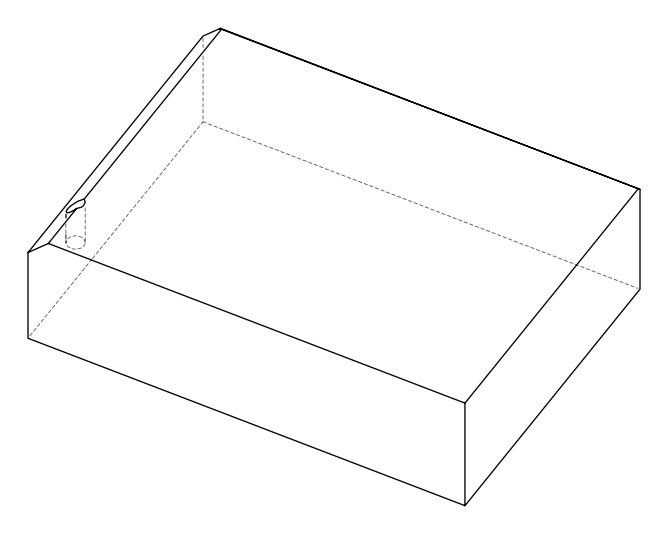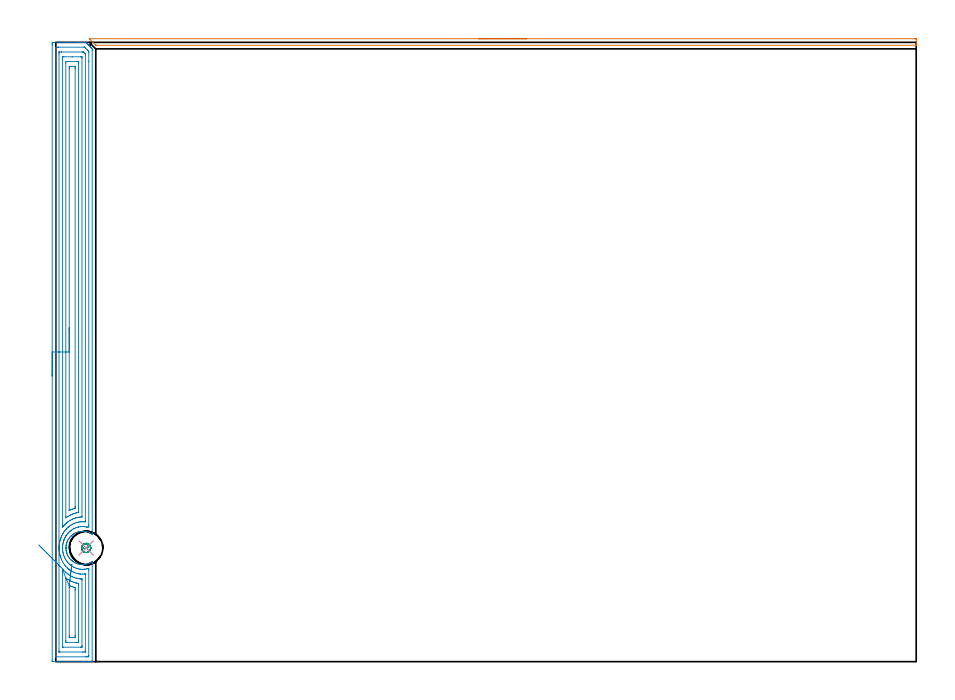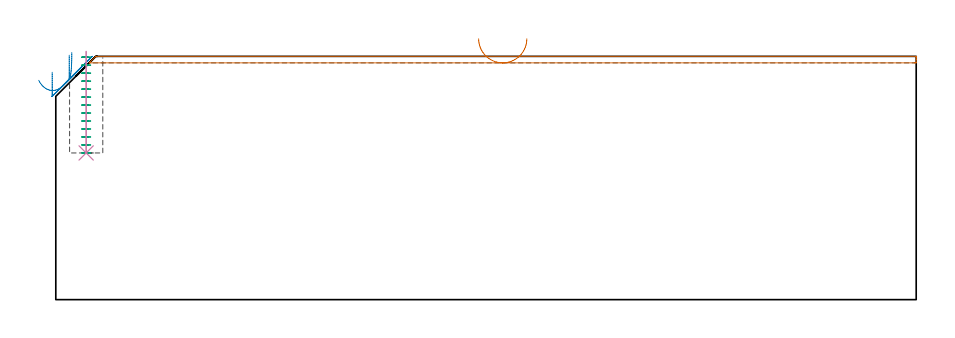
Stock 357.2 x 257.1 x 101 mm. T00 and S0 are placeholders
(PLAN: 4 operations, 2 tool changes, 16.7 min)
(1 AREA_MILL | FG_CHAMFER_SURFACE | UGT0205_001 | 2.9 min | 1252 mm3)
(2 AREA_MILL_1 | FG_CHAMFER_SURFACE_1 | UGT0205_001 | 12.65 min | 35408 mm3)
(3 MILL_BLIND_HOLE_FROM_SOLID_MATERIAL | STEP1POCKET | UGT0201_128 | Spiral | 0.99 min | 5377 mm3)
(4 BORE_BLIND_HOLE | STEP1POCKET | UGT0332_073 | 0.17 min | 1 mm3)
(TOOL UGT0205_001 | Chamfer Mill 20 x 3 x 45 deg. | D20 FL50 Z2)
(TOOL UGT0201_128 | Carbide End Mill 10.0 | D10 FL15 Z4)
(TOOL UGT0332_073 | 13.8 mm Rough Boring Bar | D13.8)
(OP 1 AREA_MILL)
G17 G21 G94 G90
T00 M6
G54
G17 G0 G90 X175.55 Y258.6 S1061 M3
G43 Z111. H0
Z108.3
G94 G1 X175.588 Z107.428 F250.
X175.702 Z106.563
X175.891 Z105.712
X176.153 Z104.88
X176.487 Z104.074
X176.89 Z103.3
X177.358 Z102.564
X177.89 Z101.872
X178.479 Z101.229
X179.122 Z100.64
X179.814 Z100.108
X180.55 Z99.64
X181.324 Z99.237
X182.13 Z98.903
X182.962 Z98.641
X183.814 Z98.452
X184.678 Z98.338
X185.55 Z98.3
X356.585
X356.796 Y258.598 Z98.302
X357.197 Y258.591 Z98.305
X357.2 Y258.465 Z98.432
Y257.25 Z99.645
Y256.584 Z100.315
Y256.253 Z100.647
X357.193 Y255.909 Z100.982
X357.191 Y255.903 Z100.988
X357.033 Y255.9 Z101.
X16.748
X16.604 Y255.904 Z100.989
X16.594 Y255.909 Z100.984
X16.417 Y256.083 Z100.817
X14.215 Y258.285 Z98.614
X14.069 Y258.432 Z98.466
X13.934 Y258.574 Z98.325
X13.915 Y258.597 Z98.302
X14.069 Y258.6 Z98.3
X185.55
X186.422 Z98.338
X187.286 Z98.452
X188.138 Z98.641
X188.97 Z98.903
X189.776 Z99.237
X190.55 Z99.64
X191.286 Z100.108
X191.978 Z100.64
X192.621 Z101.229
X193.21 Z101.872
X193.742 Z102.564
X194.21 Z103.3
X194.613 Z104.074
X194.947 Z104.88
X195.209 Z105.712
X195.398 Z106.563
X195.512 Z107.428
X195.55 Z108.3
G0 Z111.
M5
M2
(OP 2 AREA_MILL_1)
G17 G21 G94 G90
T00 M6
G54
G17 G0 G90 X-1.5 Y118.55 S1061 M3
G43 Z111. H0
Z94.4
G94 G1 Y118.588 Z93.528 F250.
Y118.702 Z92.664
Y118.891 Z91.812
Y119.153 Z90.98
Y119.487 Z90.174
Y119.89 Z89.4
Y120.359 Z88.664
Y120.89 Z87.972
Y121.479 Z87.329
Y122.122 Z86.74
Y122.814 Z86.209
Y123.55 Z85.74
Y124.324 Z85.337
Y125.13 Z85.003
Y125.962 Z84.741
Y126.814 Z84.552
Y127.678 Z84.438
Y128.55 Z84.4
Y256.02
X-1.499 Y256.505 Z84.401
X-1.496 Y256.907 Z84.402
X-1.492 Y257.09 Z84.405
X-1.1 Y257.095 Z84.797
X-0.515 Y257.1 Z85.382
X8.556 Z94.45
X9.141 Z95.038
X9.433 Z95.33
X10.018 Z95.915
X10.311 Z96.207
X10.897 Z96.796
X11.189 Z97.088
X12.067 Z97.967
X12.405 Y257.09 Z98.303
X12.506 Y256.993 Z98.403
X12.698 Y256.803 Z98.597
X12.802 Y256.698 Z98.702
X12.944 Y256.557 Z98.841
X12.995 Y256.505 Z98.894
X13.183 Y256.317 Z99.082
X13.237 Y256.265 Z99.134
X13.292 Y256.208 Z99.191
X13.471 Y256.029 Z99.37
X13.53 Y255.972 Z99.426
X13.59 Y255.911 Z99.489
X13.76 Y255.741 Z99.659
X13.822 Y255.679 Z99.719
X13.887 Y255.614 Z99.786
X14.048 Y255.453 Z99.947
X14.115 Y255.387 Z100.011
X14.184 Y255.317 Z100.083
X14.336 Y255.165 Z100.235
X14.407 Y255.094 Z100.304
X14.481 Y255.019 Z100.38
X14.624 Y254.876 Z100.523
X14.7 Y254.802 Z100.596
X14.779 Y254.722 Z100.677
X14.954 Y254.545 Z100.849
X15.102 Y254.395 Z100.983
X15.1 Y253.83 Z101.
Y53.203
X15.093 Y52.839 Z100.992
X14.998 Y52.894 Z100.897
X14.883 Y52.961 Z100.782
X14.555 Y53.161 Z100.455
X14.103 Y53.408 Z100.003
X13.987 Y53.464 Z99.887
X13.601 Y53.622 Z99.501
X13.211 Y53.76 Z99.111
X12.766 Y53.887 Z98.666
X12.318 Y53.983 Z98.218
X11.872 Y54.047 Z97.772
X11.425 Y54.083 Z97.325
X10.978 Y54.09 Z96.878
X10.532 Y54.068 Z96.432
X10.085 Y54.016 Z95.985
X9.639 Y53.934 Z95.539
X9.191 Y53.821 Z95.091
X8.746 Y53.676 Z94.646
X8.214 Y53.464 Z94.114
X7.854 Y53.279 Z93.754
X7.401 Y53.012 Z93.3
X6.962 Y52.713 Z92.86
X6.775 Y52.57 Z92.67
X6.483 Y52.312 Z92.38
X6.419 Y52.253 Z92.312
X6.416 Y52.251 Z92.31
X6.361 Y52.199 Z92.259
X6.069 Y51.914 Z91.967
X5.856 Y51.677 Z91.754
X5.518 Y51.237 Z91.418
X5.206 Y50.783 Z91.106
X5.175 Y50.733 Z91.075
X4.955 Y50.315 Z90.853
X4.846 Y50.083 Z90.743
X4.754 Y49.889 Z90.654
X4.732 Y49.829 Z90.631
X4.661 Y49.637 Z90.555
X4.587 Y49.444 Z90.483
X4.445 Y48.995 Z90.343
X4.391 Y48.774 Z90.291
X4.355 Y48.626 Z90.255
X4.282 Y48.255 Z90.182
X4.264 Y48.101 Z90.163
X4.22 Y47.644 Z90.119
X4.21 Y47.417 Z90.103
X4.206 Y47.321 Z90.102
X4.204 Y47.253 Z90.099
X4.203 Y47.207 Z90.098
X4.204 Y47.153 Z90.099
X4.206 Y47.068 Z90.102
X4.21 Y46.983 Z90.103
X4.211 Y46.962 Z90.104
X4.221 Y46.76 Z90.117
X4.263 Y46.313 Z90.16
X4.283 Y46.145 Z90.181
X4.354 Y45.781 Z90.253
X4.441 Y45.419 Z90.34
X4.581 Y44.97 Z90.479
X4.673 Y44.733 Z90.567
X4.749 Y44.525 Z90.648
X4.951 Y44.092 Z90.85
X5.176 Y43.666 Z91.074
X5.197 Y43.632 Z91.096
X5.509 Y43.178 Z91.407
X5.845 Y42.738 Z91.741
X6.069 Y42.486 Z91.967
X6.361 Y42.2 Z92.259
X6.406 Y42.156 Z92.304
X6.517 Y42.057 Z92.413
X6.757 Y41.844 Z92.652
X6.8 Y41.809 Z92.695
X6.858 Y41.762 Z92.754
X6.962 Y41.684 Z92.86
X7.068 Y41.612 Z92.968
X7.401 Y41.388 Z93.301
X7.854 Y41.121 Z93.754
X8.182 Y40.95 Z94.082
X8.462 Y40.829 Z94.362
X8.746 Y40.72 Z94.646
X9.191 Y40.579 Z95.091
X9.639 Y40.466 Z95.539
X10.085 Y40.384 Z95.985
X10.532 Y40.332 Z96.432
X10.978 Y40.31 Z96.878
X11.425 Y40.317 Z97.325
X11.872 Y40.353 Z97.772
X12.318 Y40.417 Z98.218
X12.766 Y40.513 Z98.666
X13.211 Y40.64 Z99.111
X13.617 Y40.785 Z99.517
X14.019 Y40.95 Z99.919
X14.103 Y40.991 Z100.003
X14.555 Y41.239 Z100.455
X14.997 Y41.505 Z100.897
X15.093 Y41.561 Z100.993
X15.1 Y40.72 Z101.
Y0.149
X15.098 Y0.01 Z100.988
X14.969 Y0.003 Z100.861
X14.833 Y0. Z100.732
X14.408 Z100.307
X13.822 Z99.717
X11.774 Z97.671
X11.189 Z97.083
X10.604 Z96.499
X-1.1 Z84.797
X-1.396 Y0.003 Z84.501
X-1.492 Y0.01 Z84.405
X-1.499 Y0.108 Z84.399
X-1.5 Y0.595 Z84.4
Y128.55
X-0.086 Z85.814
X-0.085 Y254.583 Z85.815
X-0.084 Y254.722 Z85.816
X-0.079 Y255.089 Z85.821
X0.287 Y255.097 Z86.187
X0.656 Y255.099 Z86.556
X1.161 Y255.1 Z87.061
X11.695 Z97.595
X11.881 Y255.097 Z97.781
X11.927 Y255.094 Z97.827
X11.948 Y255.09 Z97.848
X11.979 Y255.064 Z97.879
X12.067 Y254.981 Z97.967
X12.328 Y254.722 Z98.228
X12.944 Y254.106 Z98.844
X13.218 Y253.83 Z99.118
X13.501 Y253.539 Z99.401
X13.679 Y253.355 Z99.579
X13.681 Y253.265 Z99.581
X13.685 Y253.078 Z99.585
X13.686 Y249.16 Z99.586
X13.685 Y56.77 Z99.585
X13.681 Y56.022 Z99.581
X13.679 Y55.878 Z99.579
X12.952 Y55.871 Z98.852
X12.944 Y55.872 Z98.844
X12.911 Y55.878 Z98.811
X12.067 Y56.019 Z97.967
X11.908 Y56.04 Z97.808
X11.189 Y56.077 Z97.089
X10.99 Y56.081 Z96.89
X10.311 Y56.039 Z96.211
X10.167 Y56.025 Z96.067
X9.433 Y55.91 Z95.333
X9.407 Y55.905 Z95.307
X9.295 Y55.878 Z95.195
X8.72 Y55.711 Z94.62
X8.556 Y55.656 Z94.456
X8.074 Y55.476 Z93.974
X7.678 Y55.306 Z93.578
X7.469 Y55.199 Z93.369
X7.079 Y54.987 Z92.979
X6.904 Y54.881 Z92.804
X6.8 Y54.814 Z92.7
X6.377 Y54.525 Z92.277
X5.922 Y54.172 Z91.822
X5.88 Y54.138 Z91.78
X5.832 Y54.095 Z91.732
X5.427 Y53.707 Z91.327
X5.044 Y53.314 Z90.944
X4.992 Y53.257 Z90.892
X4.947 Y53.203 Z90.847
X4.607 Y52.756 Z90.507
X4.287 Y52.312 Z90.187
X4.238 Y52.239 Z90.138
X4.167 Y52.125 Z90.067
X3.916 Y51.675 Z89.816
X3.783 Y51.42 Z89.683
X3.624 Y51.08 Z89.524
X3.523 Y50.853 Z89.423
X3.392 Y50.528 Z89.292
X3.375 Y50.484 Z89.275
X3.364 Y50.452 Z89.264
X3.289 Y50.236 Z89.189
X3.15 Y49.778 Z89.05
X3.112 Y49.637 Z89.012
X2.979 Y49.059 Z88.879
X2.918 Y48.745 Z88.818
X2.861 Y48.288 Z88.761
X2.82 Y47.853 Z88.72
X2.799 Y47.459 Z88.699
Y46.962
X2.82 Y46.547 Z88.72
X2.865 Y46.07 Z88.765
X2.942 Y45.531 Z88.842
X3.012 Y45.178 Z88.912
X3.094 Y44.838 Z88.994
X3.23 Y44.346 Z89.13
X3.249 Y44.287 Z89.149
X3.289 Y44.165 Z89.189
X3.589 Y43.395 Z89.489
X3.866 Y42.809 Z89.766
X4.033 Y42.503 Z89.933
X4.167 Y42.275 Z90.067
X4.632 Y41.612 Z90.532
X5.044 Y41.093 Z90.944
X5.399 Y40.72 Z91.299
X5.667 Y40.461 Z91.567
X5.922 Y40.233 Z91.822
X6.137 Y40.051 Z92.037
X6.437 Y39.828 Z92.337
X6.8 Y39.589 Z92.7
X7.38 Y39.239 Z93.28
X7.678 Y39.092 Z93.578
X8.011 Y38.937 Z93.911
X8.556 Y38.741 Z94.456
X8.841 Y38.646 Z94.741
X9.433 Y38.498 Z95.333
X9.96 Y38.402 Z95.86
X10.311 Y38.361 Z96.211
X10.917 Y38.321 Z96.817
X11.189 Y38.323 Z97.089
X11.766 Y38.351 Z97.666
X12.067 Y38.38 Z97.967
X12.543 Y38.453 Z98.443
X12.944 Y38.539 Z98.844
X13.262 Y38.614 Z99.162
X13.679 Y38.714 Z99.579
X13.684 Y38.185 Z99.584
X13.685 Y38.045 Z99.585
Y2.518
X13.684 Y2.378 Z99.584
X13.679 Y2.011 Z99.579
X13.313 Y2.003 Z99.213
X12.944 Y2.001 Z98.844
X12.439 Y2. Z98.339
X0.15 Z86.05
X-0.016 Y2.001 Z85.884
X-0.042 Y2.004 Z85.858
X-0.068 Y2.01 Z85.832
X-0.079 Y2.014 Z85.821
X-0.08 Y2.034 Z85.82
X-0.085 Y2.238 Z85.815
X-0.086 Y7.05 Z85.814
Y128.55
X1.329 Z87.229
Y252.255
X1.331 Y252.939 Z87.231
X1.333 Y253.042 Z87.233
X1.335 Y253.086 Z87.235
X1.381 Y253.093 Z87.281
X1.533 Y253.096 Z87.433
X2.252 Y253.1 Z88.152
X2.411 Z88.311
X11.03 Z96.93
X11.189 Y253.099 Z97.089
X11.348 Y253.095 Z97.248
X11.453 Y253.09 Z97.353
X11.51 Y253.079 Z97.41
X11.54 Y253.052 Z97.44
X11.66 Y252.939 Z97.56
X12.067 Y252.532 Z97.967
X12.185 Y252.409 Z98.085
X12.243 Y252.346 Z98.143
X12.265 Y252.311 Z98.165
X12.266 Y252.255 Z98.166
X12.27 Y252.047 Z98.17
X12.271 Y251.839 Z98.171
Y58.553
X12.269 Y58.347 Z98.169
X12.265 Y58.138 Z98.165
X12.261 Y58.02 Z98.161
X12.198 Y58.024 Z98.098
X11.677 Y58.057 Z97.577
X11.189 Y58.077 Z97.089
X10.787 Y58.07 Z96.687
X10.311 Y58.041 Z96.211
X9.974 Y58.004 Z95.874
X9.433 Y57.917 Z95.333
X9.219 Y57.88 Z95.119
X8.556 Y57.711 Z94.456
X8.517 Y57.701 Z94.417
X8.384 Y57.662 Z94.284
X7.866 Y57.471 Z93.766
X7.678 Y57.396 Z93.578
X7.245 Y57.21 Z93.145
X6.8 Y56.978 Z92.7
X6.667 Y56.906 Z92.567
X6.43 Y56.77 Z92.33
X6.12 Y56.569 Z92.02
X5.922 Y56.434 Z91.822
X5.602 Y56.204 Z91.502
X5.183 Y55.878 Z91.083
X5.109 Y55.813 Z91.009
X5.044 Y55.755 Z90.944
X4.655 Y55.382 Z90.555
X4.262 Y54.987 Z90.162
X4.216 Y54.937 Z90.116
X4.167 Y54.88 Z90.067
X3.819 Y54.448 Z89.719
X3.55 Y54.095 Z89.45
X3.44 Y53.942 Z89.34
X3.289 Y53.723 Z89.189
X3.084 Y53.411 Z88.984
X2.966 Y53.203 Z88.866
X2.767 Y52.842 Z88.667
X2.499 Y52.312 Z88.399
X2.47 Y52.252 Z88.37
X2.411 Y52.121 Z88.311
X2.21 Y51.624 Z88.11
X2.133 Y51.42 Z88.033
X1.977 Y50.97 Z87.877
X1.84 Y50.528 Z87.74
X1.774 Y50.284 Z87.674
X1.622 Y49.637 Z87.522
X1.606 Y49.563 Z87.506
X1.533 Y49.187 Z87.433
X1.483 Y48.797 Z87.383
X1.477 Y48.745 Z87.377
X1.434 Y48.291 Z87.334
X1.407 Y47.981 Z87.307
X1.401 Y47.853 Z87.301
X1.382 Y47.242 Z87.282
X1.381 Y47.117 Z87.281
X1.385 Y46.962 Z87.285
X1.411 Y46.369 Z87.311
X1.423 Y46.182 Z87.323
X1.434 Y46.07 Z87.334
X1.476 Y45.696 Z87.376
X1.533 Y45.24 Z87.433
X1.542 Y45.178 Z87.442
X1.544 Y45.167 Z87.444
X1.641 Y44.684 Z87.541
X1.733 Y44.287 Z87.633
X1.803 Y44.012 Z87.703
X1.988 Y43.395 Z87.888
X2.255 Y42.662 Z88.155
X2.319 Y42.503 Z88.219
X2.411 Y42.288 Z88.311
X2.738 Y41.612 Z88.638
X2.852 Y41.397 Z88.752
X3.176 Y40.834 Z89.076
X3.256 Y40.72 Z89.156
X3.289 Y40.673 Z89.189
X3.64 Y40.187 Z89.54
X3.92 Y39.828 Z89.82
X4.167 Y39.525 Z90.067
X4.738 Y38.937 Z90.638
X5.044 Y38.652 Z90.944
X5.364 Y38.374 Z91.264
X5.793 Y38.045 Z91.693
X5.922 Y37.955 Z91.822
X6.184 Y37.779 Z92.084
X6.8 Y37.422 Z92.7
X7.31 Y37.153 Z93.21
X7.678 Y36.999 Z93.578
X7.928 Y36.9 Z93.828
X8.556 Y36.691 Z94.456
X9.17 Y36.529 Z95.07
X9.433 Y36.479 Z95.333
X9.802 Y36.415 Z95.702
X10.215 Y36.359 Z96.115
X10.311 Y36.353 Z96.211
X11.136 Y36.315 Z97.036
X11.189 Y36.317 Z97.089
X11.971 Y36.359 Z97.871
X12.067 Y36.365 Z97.967
X12.18 Y36.372 Z98.08
X12.265 Y36.376 Z98.165
X12.267 Y36.33 Z98.167
X12.269 Y36.262 Z98.169
X12.271 Y36.054 Z98.171
Y4.845
X12.269 Y4.161 Z98.169
X12.267 Y4.058 Z98.167
X12.265 Y4.014 Z98.165
X12.219 Y4.007 Z98.119
X12.067 Y4.004 Z97.967
X11.347 Y4. Z97.247
X11.189 Z97.089
X1.692 Z87.592
X1.533 Y4.003 Z87.433
X1.375 Y4.008 Z87.275
X1.336 Y4.01 Z87.236
X1.333 Y4.037 Z87.233
X1.33 Y4.092 Z87.23
X1.329 Y4.161 Z87.229
Y4.369
Y128.55
X2.743 Z88.643
Y250.264
X2.744 Y250.817 Z88.644
X2.747 Y251.003 Z88.647
X2.75 Y251.069 Z88.65
X2.754 Y251.091 Z88.654
X2.775 Y251.092 Z88.675
X2.877 Y251.096 Z88.777
X3.289 Y251.1 Z89.189
X3.343 Z89.243
X6.8 Z92.7
X10.366 Z96.266
X10.725 Y251.095 Z96.625
X10.814 Y251.092 Z96.714
X10.851 Y251.088 Z96.751
X10.853 Y251.059 Z96.753
X10.855 Y250.98 Z96.755
X10.857 Y250.601 Z96.757
Y60.337
X10.855 Y60.198 Z96.755
X10.853 Y60.13 Z96.753
X10.851 Y60.102 Z96.751
X10.815 Y60.091 Z96.715
X10.575 Y60.069 Z96.475
X10.311 Y60.043 Z96.211
X9.779 Y59.986 Z95.679
X9.433 Y59.931 Z95.333
X9.024 Y59.861 Z94.924
X8.556 Y59.742 Z94.456
X8.325 Y59.68 Z94.225
X8.041 Y59.593 Z93.941
X7.678 Y59.472 Z93.578
X7.658 Y59.465 Z93.558
X7.602 Y59.445 Z93.502
X7.032 Y59.209 Z92.932
X6.8 Y59.108 Z92.7
X6.44 Y58.919 Z92.34
X5.922 Y58.637 Z91.822
X5.87 Y58.607 Z91.77
X5.782 Y58.553 Z91.682
X5.338 Y58.256 Z91.238
X5.044 Y58.047 Z90.944
X4.826 Y57.884 Z90.726
X4.543 Y57.662 Z90.443
X4.34 Y57.486 Z90.24
X4.167 Y57.328 Z90.067
X3.883 Y57.058 Z89.783
X3.593 Y56.77 Z89.493
X3.444 Y56.613 Z89.344
X3.289 Y56.443 Z89.189
X3.034 Y56.137 Z88.934
X2.788 Y55.836 Z88.688
X2.772 Y55.82 Z88.672
X2.753 Y55.8 Z88.653
X2.75 Y55.823 Z88.65
X2.746 Y55.878 Z88.646
X2.744 Y55.972 Z88.644
X2.743 Y56.433 Z88.643
Y56.77
Y128.55
X4.157 Z90.057
Y248.49
X4.167 Y249.09 Z90.067
X4.438 Y249.096 Z90.338
X5.044 Y249.099 Z90.944
X5.312 Y249.1 Z91.212
X8.825 Y249.098 Z94.725
X9.433 Y249.09 Z95.333
X9.443 Y248.471 Z95.343
X9.442 Y62.111 Z95.342
X9.433 Y61.963 Z95.333
X8.83 Y61.841 Z94.73
X8.556 Y61.773 Z94.456
X8.131 Y61.66 Z94.031
X7.678 Y61.526 Z93.578
X7.46 Y61.45 Z93.36
X6.862 Y61.229 Z92.762
X6.818 Y61.211 Z92.718
X6.8 Y61.203 Z92.7
X6.213 Y60.933 Z92.113
X5.922 Y60.781 Z91.822
X5.639 Y60.624 Z91.539
X5.139 Y60.337 Z91.039
X5.081 Y60.3 Z90.981
X5.044 Y60.275 Z90.944
X4.556 Y59.941 Z90.456
X4.167 Y59.673 Z90.067
X4.157 Y60.347 Z90.057
Y128.55
X5.571 Z91.471
X5.572 Y246.161 Z91.472
X5.574 Y246.697 Z91.474
X5.578 Y247.047 Z91.478
X5.581 Y247.09 Z91.481
X5.625 Y247.093 Z91.525
X5.724 Y247.097 Z91.624
X5.922 Y247.099 Z91.822
X6.403 Y247.1 Z92.303
X7.81 Y247.099 Z93.71
X7.916 Y247.097 Z93.816
X7.986 Y247.094 Z93.886
X8.021 Y247.09 Z93.921
X8.022 Y247.053 Z93.922
X8.026 Y246.697 Z93.926
X8.028 Y246.341 Z93.928
Y64.439
X8.026 Y63.904 Z93.926
X8.023 Y63.726 Z93.923
X8.022 Y63.689 Z93.922
X7.987 Y63.674 Z93.887
X7.926 Y63.652 Z93.826
X7.678 Y63.573 Z93.578
X7.258 Y63.439 Z93.158
X6.8 Y63.271 Z92.7
X6.614 Y63.2 Z92.514
X6.152 Y63.012 Z92.052
X5.593 Y62.762 Z91.493
X5.576 Z91.476
X5.575 Y62.769 Z91.475
X5.573 Y62.798 Z91.473
X5.572 Y62.893 Z91.472
X5.571 Y63.012 Z91.471
Y128.55
Y129.422 Z91.509
Y130.287 Z91.623
Y131.138 Z91.812
Y131.97 Z92.074
Y132.776 Z92.408
Y133.55 Z92.811
Y134.286 Z93.28
Y134.978 Z93.811
Y135.621 Z94.4
Y136.21 Z95.043
Y136.742 Z95.735
Y137.21 Z96.471
Y137.613 Z97.245
Y137.947 Z98.051
Y138.209 Z98.883
Y138.398 Z99.735
Y138.512 Z100.6
Y138.55 Z101.471
G0 Z111.
X-7.082 Y48.469
Z91.056
G1 X-6.706 Y48.091 Z90.366
X-6.288 Y47.672 Z89.725
X-5.833 Y47.214 Z89.138
X-5.343 Y46.723 Z88.609
X-4.823 Y46.2 Z88.143
X-4.276 Y45.651 Z87.743
X-3.707 Y45.079 Z87.412
X-3.119 Y44.488 Z87.153
X-2.518 Y43.884 Z86.967
X-1.907 Y43.271 Z86.856
X-1.292 Y42.653 Z86.821
X-0.678 Y42.036 Z86.862
X-0.068 Y41.423 Z86.979
X0.533 Y40.82 Z87.171
X1.119 Y40.231 Z87.436
X1.687 Y39.66 Z87.773
X2.232 Y39.113 Z88.178
X2.75 Y38.593 Z88.65
X2.795 Y38.548 Z88.695
X2.841 Y38.5 Z88.741
X3.211 Y38.045 Z89.111
X3.289 Y37.957 Z89.189
X4.076 Y37.153 Z89.976
X4.167 Y37.07 Z90.067
X4.752 Y36.559 Z90.652
X5.044 Y36.34 Z90.944
X5.151 Y36.262 Z91.051
X5.616 Y35.957 Z91.516
X5.922 Y35.774 Z91.822
X6.634 Y35.37 Z92.534
X6.8 Y35.287 Z92.7
X6.954 Y35.214 Z92.854
X7.678 Y34.934 Z93.578
X8.323 Y34.714 Z94.223
X8.556 Y34.656 Z94.456
X9.307 Y34.478 Z95.207
X9.433 Y34.456 Z95.333
X9.46 Y34.451 Z95.36
X9.919 Y34.394 Z95.819
X10.311 Y34.355 Z96.211
X10.444 Y34.343 Z96.344
X10.708 Y34.327 Z96.608
X10.828 Y34.317 Z96.728
X10.851 Y34.314 Z96.751
X10.853 Y34.298 Z96.753
X10.855 Y34.265 Z96.755
X10.857 Y33.924 Z96.757
Y6.836
X10.856 Y6.283 Z96.756
X10.853 Y6.097 Z96.753
X10.85 Y6.031 Z96.75
X10.846 Y6.01 Z96.746
X10.825 Y6.008 Z96.725
X10.723 Y6.004 Z96.623
X10.311 Y6. Z96.211
X10.257 Z96.157
X3.234 Z89.134
X2.875 Y6.005 Z88.775
X2.786 Y6.008 Z88.686
X2.749 Y6.012 Z88.649
X2.747 Y6.041 Z88.647
X2.745 Y6.12 Z88.645
X2.743 Y6.499 Z88.643
Y37.708
X2.744 Y38.045 Z88.644
X2.747 Y38.411 Z88.647
X2.75 Y38.593 Z88.65
X4.167 Y34.722 Z90.067
X4.514 Y34.478 Z90.414
X5.044 Y34.127 Z90.944
X5.862 Y33.648 Z91.762
X5.922 Y33.614 Z91.822
X5.973 Y33.587 Z91.873
X6.526 Y33.315 Z92.426
X6.8 Y33.204 Z92.7
X7.417 Y32.96 Z93.317
X7.678 Y32.875 Z93.578
X8.251 Y32.695 Z94.151
X8.556 Y32.623 Z94.456
X8.647 Y32.602 Z94.547
X9.09 Y32.507 Z94.99
X9.433 Y32.434 Z95.333
X9.443 Y31.793 Z95.343
Y8.61
X9.433 Y8.01 Z95.333
X9.162 Y8.004 Z95.062
X8.556 Y8.001 Z94.456
X8.288 Y8. Z94.188
X4.775 Y8.002 Z90.675
X4.167 Y8.01 Z90.067
X4.157 Y8.62 Z90.057
Y8.63
Y34.488
X4.167 Y34.722 Z90.067
X5.581 Y31.65 Z91.481
X5.604 Y31.641 Z91.504
X5.66 Y31.617 Z91.56
X6.13 Y31.395 Z92.03
X6.464 Y31.253 Z92.364
X6.8 Y31.128 Z92.7
X7.391 Y30.912 Z93.291
X7.678 Y30.822 Z93.578
X7.805 Y30.782 Z93.705
X8.022 Y30.704 Z93.922
X8.025 Y30.559 Z93.925
X8.028 Y30.02 Z93.928
X8.029 Y29.663 Z93.929
X8.028 Y10.939 Z93.928
X8.026 Y10.403 Z93.926
X8.022 Y10.053 Z93.922
X8.019 Y10.01 Z93.919
X7.975 Y10.007 Z93.875
X7.876 Y10.003 Z93.776
X7.678 Y10.001 Z93.578
X7.197 Y10. Z93.097
X5.79 Y10.001 Z91.69
X5.684 Y10.003 Z91.584
X5.614 Y10.007 Z91.514
X5.579 Y10.01 Z91.479
X5.578 Y10.047 Z91.478
X5.574 Y10.403 Z91.474
X5.572 Y10.759 Z91.472
Y30.912
X5.574 Y31.266 Z91.474
X5.578 Y31.624 Z91.478
X5.581 Y31.65 Z91.481
X5.685 Y32.505 Z91.623
X5.787 Y33.344 Z91.84
X5.886 Y34.161 Z92.129
X5.981 Y34.95 Z92.489
X6.073 Y35.704 Z92.917
X6.16 Y36.419 Z93.409
X6.241 Y37.089 Z93.962
X6.316 Y37.708 Z94.572
X6.384 Y38.272 Z95.235
X6.446 Y38.776 Z95.944
X6.499 Y39.218 Z96.694
X6.545 Y39.592 Z97.481
X6.582 Y39.898 Z98.297
X6.61 Y40.131 Z99.137
X6.629 Y40.291 Z99.995
X6.64 Y40.376 Z100.863
X6.641 Y40.385 Z101.735
X6.633 Y40.32 Z102.605
G0 Z111.
M5
M2
(OP 3 MILL_BLIND_HOLE_FROM_SOLID_MATERIAL)
G17 G21 G94 G90
T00 M6
G54
G17 G0 G90 X12.6 Y47.2 S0 M3
G43 Z111. H0
Z100.685
G94 G3 X13.139 Y48.561 R0.787 F250.
X11.215 Y48.501 R1.361
X11.299 Y45.815 R1.9
X11.215 Y48.501 R-1.9
X11.257 Y47.158 R0.95
X12.6 Y47.2 R0.95
G0 Z97.369
G3 X13.139 Y48.561 R0.787
X11.215 Y48.501 R1.361
X11.299 Y45.815 R1.9
X11.215 Y48.501 R-1.9
X11.257 Y47.158 R0.95
X12.6 Y47.2 R0.95
G0 Z94.054
G3 X13.139 Y48.561 R0.787
X11.215 Y48.501 R1.361
X11.299 Y45.815 R1.9
X11.215 Y48.501 R-1.9
X11.257 Y47.158 R0.95
X12.6 Y47.2 R0.95
G0 Z90.738
G3 X13.139 Y48.561 R0.787
X11.215 Y48.501 R1.361
X11.299 Y45.815 R1.9
X11.215 Y48.501 R-1.9
X11.257 Y47.158 R0.95
X12.6 Y47.2 R0.95
G0 Z87.423
G3 X13.139 Y48.561 R0.787
X11.215 Y48.501 R1.361
X11.299 Y45.815 R1.9
X11.215 Y48.501 R-1.9
X11.257 Y47.158 R0.95
X12.6 Y47.2 R0.95
G0 Z84.108
G3 X13.139 Y48.561 R0.787
X11.215 Y48.501 R1.361
X11.299 Y45.815 R1.9
X11.215 Y48.501 R-1.9
X11.257 Y47.158 R0.95
X12.6 Y47.2 R0.95
G0 Z80.792
G3 X13.139 Y48.561 R0.787
X11.215 Y48.501 R1.361
X11.299 Y45.815 R1.9
X11.215 Y48.501 R-1.9
X11.257 Y47.158 R0.95
X12.6 Y47.2 R0.95
G0 Z77.477
G3 X13.139 Y48.561 R0.787
X11.215 Y48.501 R1.361
X11.299 Y45.815 R1.9
X11.215 Y48.501 R-1.9
X11.257 Y47.158 R0.95
X12.6 Y47.2 R0.95
G0 Z74.162
G3 X13.139 Y48.561 R0.787
X11.215 Y48.501 R1.361
X11.299 Y45.815 R1.9
X11.215 Y48.501 R-1.9
X11.257 Y47.158 R0.95
X12.6 Y47.2 R0.95
G0 Z70.846
G3 X13.139 Y48.561 R0.787
X11.215 Y48.501 R1.361
X11.299 Y45.815 R1.9
X11.215 Y48.501 R-1.9
X11.257 Y47.158 R0.95
X12.6 Y47.2 R0.95
G0 Z67.531
G3 X13.139 Y48.561 R0.787
X11.215 Y48.501 R1.361
X11.299 Y45.815 R1.9
X11.215 Y48.501 R-1.9
X11.257 Y47.158 R0.95
X12.6 Y47.2 R0.95
G0 Z64.215
G3 X13.139 Y48.561 R0.787
X11.215 Y48.501 R1.361
X11.299 Y45.815 R1.9
X11.215 Y48.501 R-1.9
X11.257 Y47.158 R0.95
X12.6 Y47.2 R0.95
G0 Z60.9
G3 X13.139 Y48.561 R0.787
X11.215 Y48.501 R1.361
X11.299 Y45.815 R1.9
X11.215 Y48.501 R-1.9
X11.257 Y47.158 R0.95
X12.6 Y47.2 R0.95
G0 Z111.
M5
M2
(OP 4 BORE_BLIND_HOLE)
G17 G21 G94 G90
T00 M6
G54
G17 G0 G90 X12.6 Y47.2 S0 M3
G43 Z111. H0
G94 G85 G98 Z60.9 F250. R103.
G80
M5
M2
